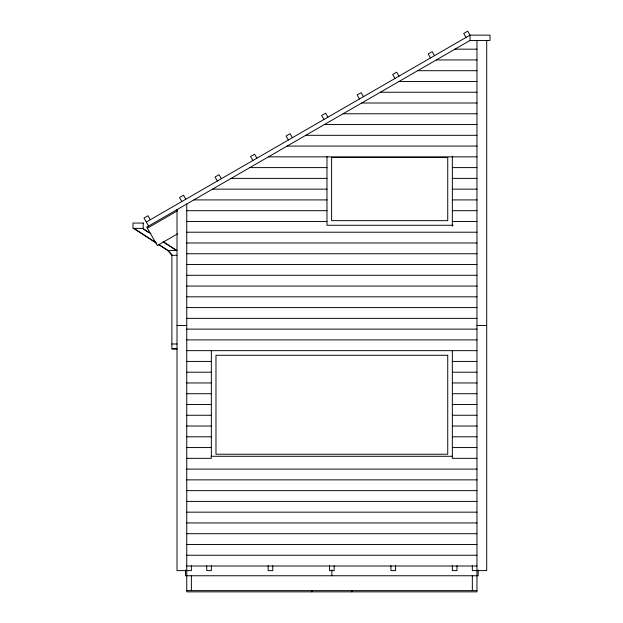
<?xml version="1.0" encoding="UTF-8"?>
<svg xmlns="http://www.w3.org/2000/svg" width="623" height="623" viewBox="0 0 623 623"><rect width="100%" height="100%" fill="white"/><g stroke="black" fill="none" stroke-linecap="round" stroke-linejoin="round"><path stroke-width="0.93" d="M146.304 222.037L470.015 35.145L490.013 35.145L490.013 40.472L470.015 40.472L146.732 227.122L157.346 245.509L177.508 233.866M147.347 228.189L177.656 210.691M454.954 49.17L476.961 49.17M436.302 59.94L476.961 59.94M417.651 70.703L476.961 70.703M399 81.473L476.961 81.473M380.349 92.243L476.961 92.243M361.706 103.005L476.961 103.005M343.055 113.775L476.961 113.775M324.404 124.545L476.961 124.545M305.753 135.308L476.961 135.308M287.102 146.078L476.961 146.078M268.451 156.848L476.961 156.848M249.807 167.61L326.982 167.61M452.345 167.61L476.961 167.61M231.156 178.38L326.982 178.38M452.345 178.38L476.961 178.38M212.505 189.151L326.982 189.151M452.345 189.151L476.961 189.151M193.854 199.913L326.982 199.913M452.345 199.913L476.961 199.913M186.752 210.683L326.982 210.683M452.345 210.683L476.961 210.683M186.752 221.453L326.982 221.453M452.345 221.453L476.961 221.453M453.085 225.269L326.982 225.269L326.982 156.591M186.752 232.215L476.961 232.215M186.752 242.986L476.961 242.986M158.803 244.753L167.782 250.563L177.01 250.563L163.133 241.584M186.752 253.756L476.961 253.756M167.782 250.563L171.878 255.313L177.01 255.313M186.752 264.518L476.961 264.518M186.752 275.288L476.961 275.288M186.752 286.058L476.961 286.058M186.752 296.821L476.961 296.821M186.752 307.591L476.961 307.591M186.752 318.361L476.961 318.361M177.01 325.533L186.752 325.533M476.961 325.533L486.703 325.533M186.752 329.123L476.961 329.123M186.752 339.893L476.961 339.893M171.878 343.997L177.01 343.997M172.392 348.607L177.01 348.607M177.01 349.121L171.878 349.121L171.878 255.313M186.752 350.656L476.961 350.656M186.752 361.426L211.361 361.426M452.345 361.426L476.961 361.426M186.752 372.196L211.361 372.196M452.345 372.196L476.961 372.196M186.752 382.958L211.361 382.958M452.345 382.958L476.961 382.958M186.752 393.728L211.361 393.728M452.345 393.728L476.961 393.728M186.752 404.498L211.361 404.498M452.345 404.498L476.961 404.498M186.752 415.261L211.361 415.261M452.345 415.261L476.961 415.261M186.752 426.031L211.361 426.031M452.345 426.031L476.961 426.031M186.752 436.801L211.361 436.801M452.345 436.801L476.961 436.801M186.752 447.563L211.361 447.563M452.345 447.563L476.961 447.563M211.018 456.285L452.695 456.285M186.752 458.333L211.361 458.333L211.361 350.406M476.961 458.333L452.345 458.333L452.345 350.406M186.752 469.103L476.961 469.103M186.752 479.866L476.961 479.866M186.752 490.636L476.961 490.636M186.752 501.406L476.961 501.406M186.752 512.168L476.961 512.168M186.752 522.938L476.961 522.938M186.752 533.709L476.961 533.709M186.752 544.471L476.961 544.471M186.752 555.241L476.961 555.241M186.752 566.011L476.961 566.011M186.752 590.62L476.961 590.62M142.729 228.376L150.891 233.656M143.851 229.428L148.749 232.597M163.436 242.113L176.496 250.563M134.015 228.376L156.054 242.635M159.317 244.753L168.288 250.563M133.501 228.376L156.357 243.165M169.464 251.918L172.392 255.313M466.02 37.45L463.707 33.455L467.709 31.15L470.015 35.145L470.015 40.472M434.488 55.657L432.183 51.662L428.188 53.967L430.493 57.962M398.969 76.162L396.656 72.167L392.661 74.48L394.966 78.475M363.443 96.674L361.138 92.679L357.143 94.984L359.448 98.979M327.916 117.186L325.611 113.191L321.616 115.496L323.921 119.491M292.397 137.691L290.092 133.696L286.089 136.001L288.402 140.004M256.871 158.203L254.566 154.208L250.571 156.513L252.876 160.508M221.352 178.715L219.039 174.713L215.044 177.025L217.357 181.02M185.825 199.22L183.52 195.225L179.525 197.53L181.83 201.533M150.307 219.732L147.994 215.737L143.999 218.042L148.617 226.032M486.703 40.472L486.703 570.621L472.343 570.621L472.343 565.762M478.191 569.928L478.191 575.753L185.522 575.753L185.522 569.928M476.961 40.472L476.961 591.85L186.752 591.85L186.752 204.017M472.343 575.387L472.343 590.62M456.963 565.762L456.963 570.621L452.345 570.621L452.345 565.762M452.345 156.225L452.345 226.281M395.558 565.762L395.558 570.621L390.948 570.621L390.948 565.762M351.847 590.62L351.847 591.85M334.162 565.762L334.162 570.621L329.544 570.621L329.544 565.762M331.857 569.952L331.857 575.753M311.858 590.62L311.858 591.85M272.765 565.762L272.765 570.621L268.147 570.621L268.147 565.762M211.361 565.762L211.361 570.621L206.75 570.621L206.75 565.762M191.362 565.762L191.362 570.621L177.01 570.621L177.01 209.639M191.362 575.387L191.362 590.62M447.735 157.51L331.6 157.51L331.6 220.659L447.735 220.659L447.735 157.51M143.243 223.057L132.987 223.057L132.987 228.376L143.243 228.376L143.243 223.057M447.735 355.274L215.979 355.274L215.979 454.229L447.735 454.229L447.735 355.274"/></g></svg>
